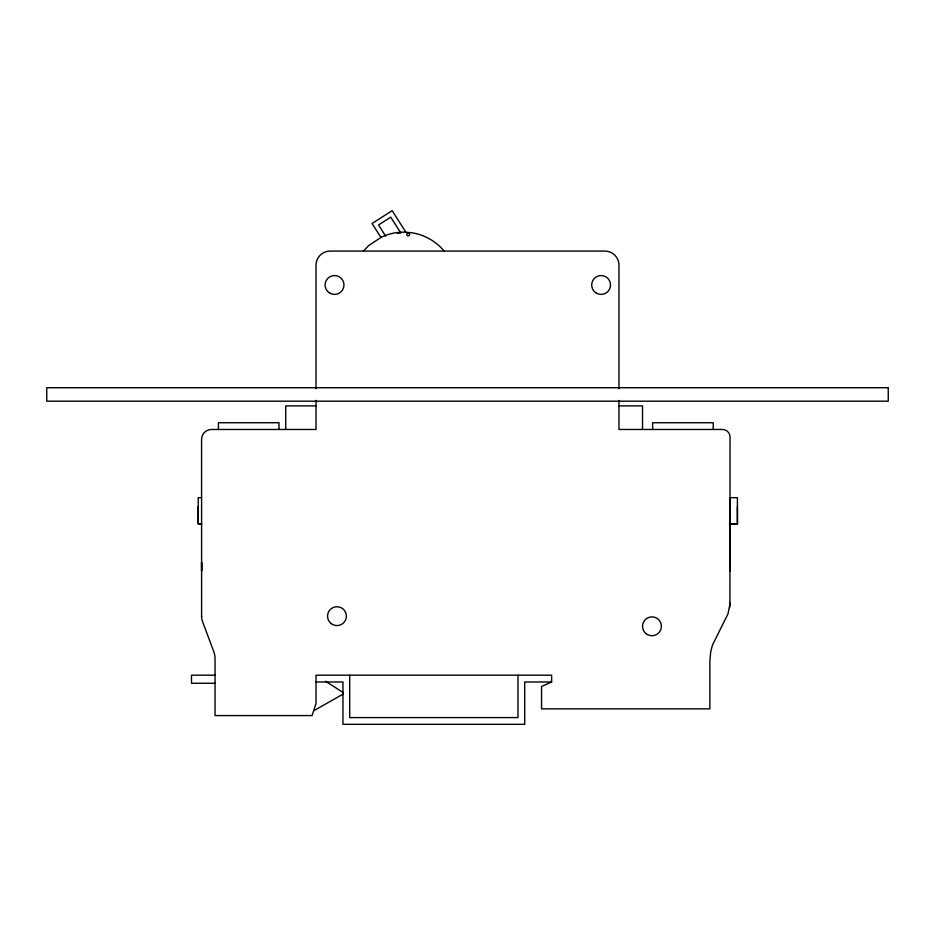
<?xml version="1.0" encoding="UTF-8"?>
<svg xmlns="http://www.w3.org/2000/svg" width="935" height="935" viewBox="0 0 935 935"><rect width="100%" height="100%" fill="white"/><g stroke="black" fill="none" stroke-linecap="round" stroke-linejoin="round"><path stroke-width="1.4" d="M730.025 564.483L730.048 562.695M201.586 616.282A15.065 15.065 0 0 0 202.544 621.565L213.648 651.239A22.113 22.113 0 0 1 215.05 658.988L215.05 715.579L312.08 715.579L316.03 703.459L316.03 675.187L551.65 675.187L551.65 681.977L541.552 686.489L541.552 708.847L709.852 708.847L709.852 661.723L710.577 652.969A52.804 52.804 0 0 1 712.75 644.46L727.944 613.979L729.919 604.653L730.048 436.996A7.527 7.527 0 0 0 722.521 429.469L618.97 429.469L618.97 400.39M363.376 251.071L368.706 245.554L381.468 237.116A52.594 52.594 0 0 1 403.768 232.149L411.412 232.71A52.594 52.594 0 0 1 444.16 251.071M313.622 710.822L343.227 694.027M397.375 233.294L400.834 233.037L390.725 217.177L378.57 224.926L385.664 236.228M316.03 405.907L285.736 405.907L285.736 429.469M618.97 405.907L642.532 405.907L642.532 429.469M201.586 497.677L198.22 497.677L198.22 523.927L201.586 523.927L198.267 523.927L198.22 506.56M729.37 523.927L737.458 523.927L737.399 506.56M730.025 569.754L730.025 571.051L730.013 523.927L737.458 523.927M215.05 675.187L191.488 675.187L191.488 683.263L215.05 683.263M316.03 681.977L342.958 681.977L342.958 724.321L524.722 724.321L524.722 681.977L551.65 681.977M325.509 681.229L343.274 692.578M405.954 232.312L392.162 210.679L372.06 223.488L380.931 237.42M730.048 567.358L730.048 571.051M737.399 523.927L737.399 497.665L730.001 497.677L730.001 523.927M713.218 429.469L713.218 422.737L652.63 422.737L652.63 429.469M618.97 388.761L618.97 265.201A14.142 14.142 0 0 0 604.828 251.071L330.172 251.071A14.142 14.142 0 0 0 316.03 265.201L316.03 388.761M517.99 675.187L517.99 717.589L349.69 717.589L349.69 675.187M316.03 400.39L316.03 429.469L211.474 429.469A9.888 9.888 0 0 0 201.586 439.345L201.598 616.726M279.004 429.469L279.004 422.737L218.416 422.737L218.416 429.469M730.013 603.063A38.253 38.253 0 0 1 729.522 607.808M201.586 566.283L201.609 571.051L201.598 562.157L201.586 566.283M888.25 387.721L46.75 387.721L46.75 401.185L888.25 401.185L888.25 387.721M407.52 235.585A1.414 1.414 0 0 0 409.635 234.358A1.414 1.414 0 0 0 407.52 233.142A1.414 1.414 0 0 0 407.52 235.585M329.821 293.146A9.42 9.42 0 0 0 343.963 284.988A9.42 9.42 0 0 0 329.821 276.818A9.42 9.42 0 0 0 329.821 293.146M596.413 293.146A9.42 9.42 0 0 0 610.543 284.988A9.42 9.42 0 0 0 596.413 276.818A9.42 9.42 0 0 0 596.413 293.146M331.224 623.645A9.42 9.42 0 0 0 346.301 617.392A9.42 9.42 0 0 0 333.351 607.458A9.42 9.42 0 0 0 331.224 623.645M646.214 633.79A9.42 9.42 0 0 0 661.302 627.549A9.42 9.42 0 0 0 648.352 617.603A9.42 9.42 0 0 0 646.214 633.79"/></g></svg>
